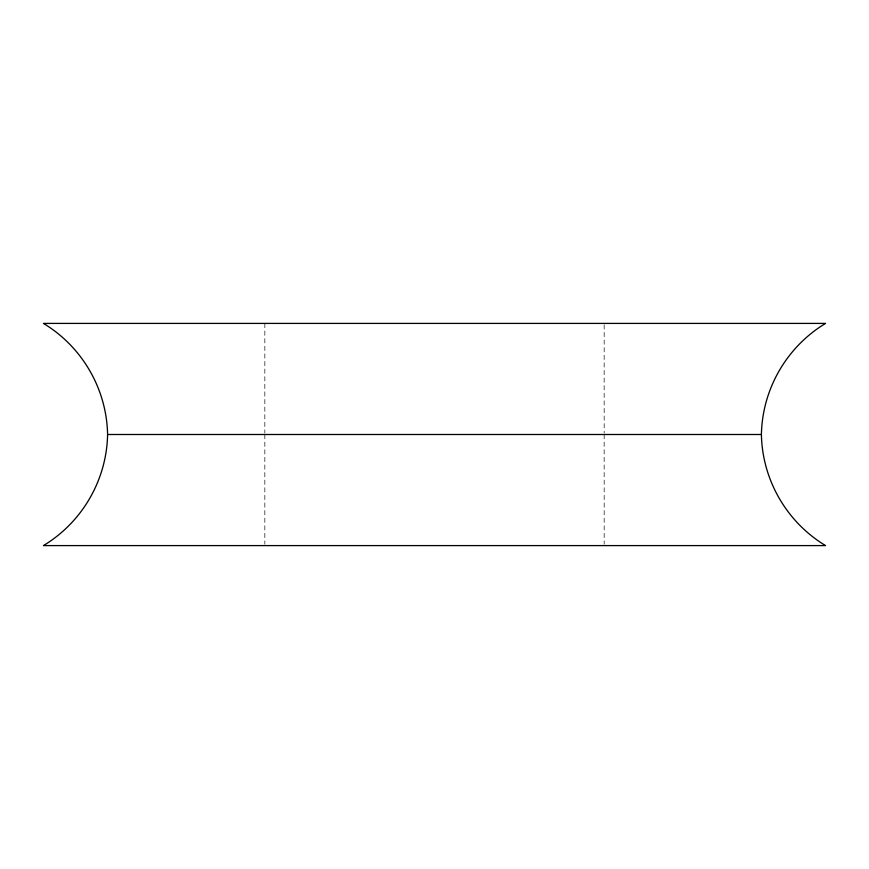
<?xml version="1.0" encoding="UTF-8"?>
<svg xmlns="http://www.w3.org/2000/svg" width="869" height="869" viewBox="0 0 869 869"><rect width="100%" height="100%" fill="white"/><g stroke="black" fill="none" stroke-linecap="round" stroke-linejoin="round"><path stroke-width="0.65" stroke-dasharray="4.34 3.26" d="M604.161 324.756L604.161 433.142M604.161 434.5L604.161 544.244M264.839 323.409L264.839 433.142M264.839 434.5L264.839 544.244"/><path stroke-width="1.3" d="M107.593 434.5C106.713 479.916 82.338 522.128 43.45 545.591L825.55 545.591C786.662 522.128 762.287 479.916 761.407 434.5C762.287 389.084 786.662 346.872 825.55 323.409L43.45 323.409C82.338 346.872 106.713 389.084 107.593 434.5L761.407 434.5"/></g></svg>
